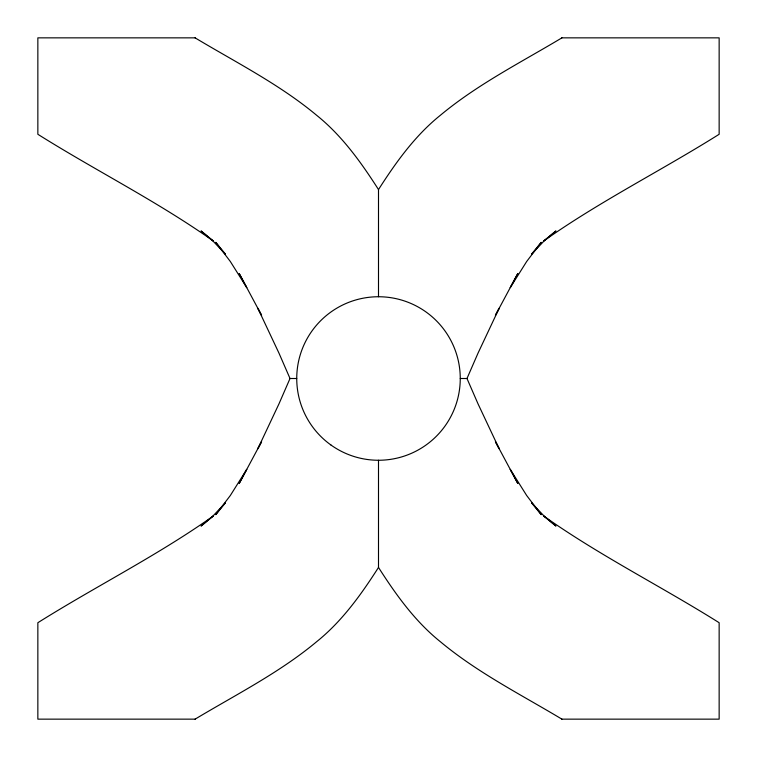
<?xml version="1.0" encoding="UTF-8"?>
<svg xmlns="http://www.w3.org/2000/svg" width="757" height="757" viewBox="0 0 757 757"><rect width="100%" height="100%" fill="white"/><g stroke="black" fill="none" stroke-linecap="round" stroke-linejoin="round"><path stroke-width="1.14" d="M261.591 315.291L257.815 308.222L278.964 353.122L290.016 378.5L278.964 403.878L257.815 448.778L261.591 441.71M495.409 441.71L499.185 448.778L478.036 403.878L466.984 378.5L478.036 353.122L499.185 308.222L495.409 315.291M261.534 441.795L239.193 483.496L246.754 469.359L230.327 495.504L215.764 514.665L225.208 503.159M495.466 315.205L517.807 273.504L510.246 287.641L526.673 261.496L541.236 242.335L531.793 253.841M225.17 503.083L212.906 516.056L201.078 526.049L213.465 515.886C157.475 555.534 95.884 586.268 37.85 622.718L37.85 719.15L195.24 719.15M531.83 253.917L544.094 240.944L555.922 230.951L543.535 241.114C599.525 201.466 661.116 170.732 719.15 134.282L719.15 37.85L561.76 37.85M561.912 37.85C520.74 62.528 477.326 84.453 440.309 115.329C415.016 135.635 395.835 162.443 378.5 189.562C361.165 162.443 341.984 135.635 316.691 115.329C279.674 84.453 236.26 62.528 195.088 37.85M195.088 719.15C236.26 694.472 279.674 672.547 316.691 641.671C341.984 621.365 361.165 594.557 378.5 567.438C395.835 594.557 415.016 621.365 440.309 641.671C477.326 672.547 520.74 694.472 561.912 719.15M195.24 37.85L37.85 37.85L37.85 134.282C95.884 170.732 157.475 201.466 213.465 241.114L201.078 230.951L212.906 240.944L225.17 253.917M289.997 378.5L296.744 378.5M460.256 378.5L467.003 378.5M561.76 719.15L719.15 719.15L719.15 622.718C661.116 586.268 599.525 555.534 543.535 515.886L555.922 526.049L544.094 516.056L531.83 503.083M531.793 503.159L541.236 514.665L526.673 495.504L510.246 469.359L517.807 483.496L495.466 441.795M225.208 253.841L215.764 242.335L230.327 261.496L246.754 287.641L239.193 273.504L261.534 315.205M378.5 189.524L378.5 296.744M378.5 460.256L378.5 567.476M331.008 445.05A81.756 81.756 0 0 0 459.877 386.354A81.756 81.756 0 0 0 344.615 304.096A81.756 81.756 0 0 0 331.008 445.05"/></g></svg>
